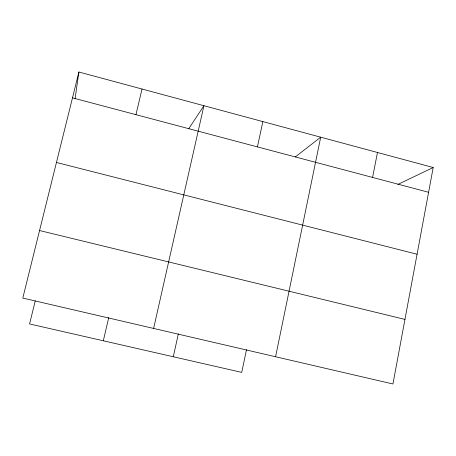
<?xml version="1.0" encoding="UTF-8"?>
<svg xmlns="http://www.w3.org/2000/svg" width="456" height="456" viewBox="0 0 456 456"><rect width="100%" height="100%" fill="white"/><g stroke="black" fill="none" stroke-linecap="round" stroke-linejoin="round"><path stroke-width="0.68" d="M75.063 98.849L78.899 72.014L433.2 167.506L392.947 383.986L22.8 298.07L78.899 72.014M372.592 177.435L377.471 152.486M275.589 356.746L320.705 137.188L295.294 156.932M246.508 349.689L241.731 372.387L29.577 323.948L35.272 300.812M257.418 146.889L262.867 121.598M173.28 356.763L178.359 333.866M153.609 328.434L203.935 105.718L188.693 128.803M103.312 340.786L108.767 317.433M135.956 114.678L142.033 89.034M397.911 184.412L433.2 167.506M39.558 230.536L404.957 319.405M56.447 162.473L417.075 254.243M72.487 97.846L428.594 192.284"/></g></svg>
